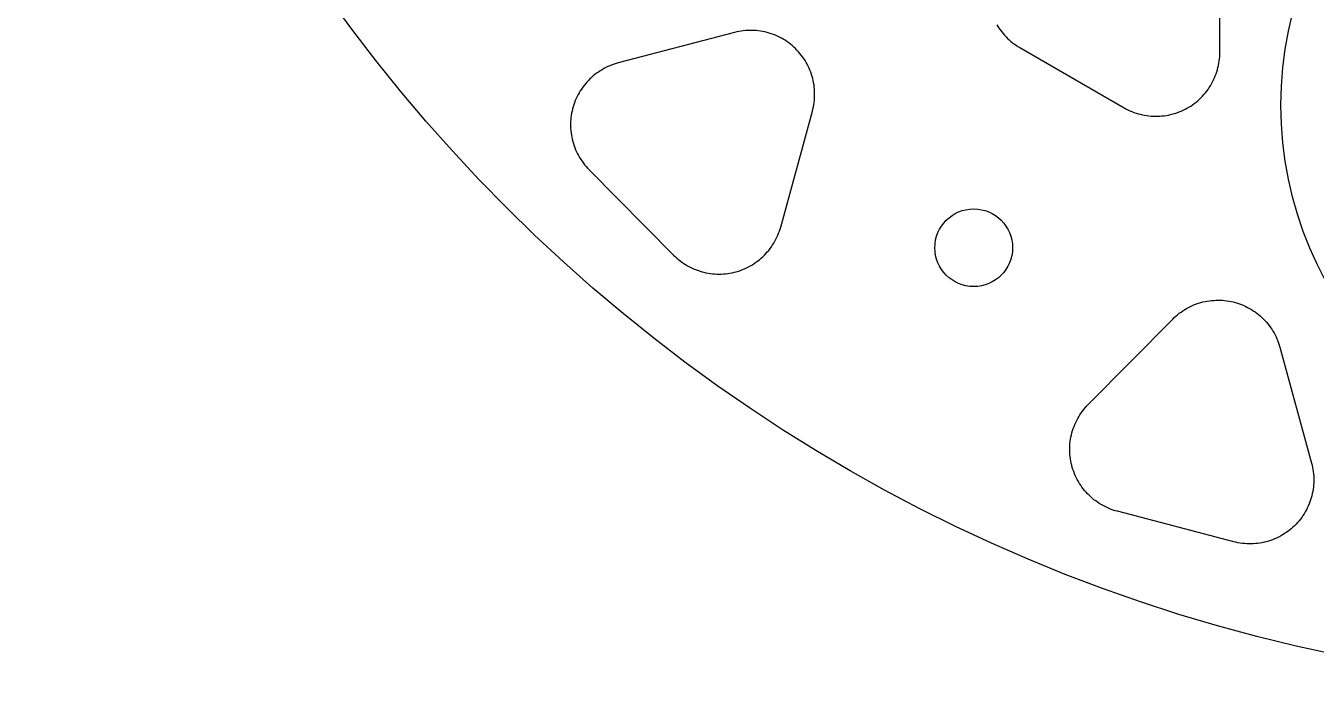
# Model space of a CAD drawing. Extents: x -4303 to -3459, y 4203 to 4583.
# Drawn here: x -4303.4 to -4154, y 4202.6 to 4279.3 of the extents above; entities that cross this region are included whole.
import ezdxf

# ---------------------------------------------------------------- set-up
doc = ezdxf.new("R2010")
doc.units = 0
doc.layers.add('DEFAULT', color=7, linetype='CONTINUOUS')

msp = doc.modelspace()

# ---------------------------------------------------------------- linework, layer by layer
at = {"layer": 'DEFAULT'}
for p, q in [((-4165.15, 4276.26), (-4165.15, 4290.18)), ((-4219.83, 4278.81), (-4220.08, 4278.79)), ((-4219.57, 4278.81), (-4219.83, 4278.81)), ((-4219.32, 4278.81), (-4219.57, 4278.81)), ((-4219.07, 4278.81), (-4219.32, 4278.81)), ((-4218.81, 4278.79), (-4219.07, 4278.81)), ((-4190.97, 4279.47), (-4190.84, 4279.25)), ((-4190.84, 4279.25), (-4190.7, 4279.04)), ((-4190.7, 4279.04), (-4190.55, 4278.83)), ((-4190.55, 4278.83), (-4190.4, 4278.63)), ((-4221.33, 4278.57), (-4234.8, 4275.04)), ((-4221.08, 4278.63), (-4221.33, 4278.57)), ((-4220.84, 4278.69), (-4221.08, 4278.63)), ((-4220.58, 4278.73), (-4220.84, 4278.69)), ((-4220.33, 4278.76), (-4220.58, 4278.73)), ((-4220.08, 4278.79), (-4220.33, 4278.76)), ((-4218.56, 4278.76), (-4218.81, 4278.79)), ((-4218.31, 4278.73), (-4218.56, 4278.76)), ((-4218.06, 4278.68), (-4218.31, 4278.73)), ((-4217.81, 4278.63), (-4218.06, 4278.68)), ((-4217.56, 4278.57), (-4217.81, 4278.63)), ((-4217.32, 4278.5), (-4217.56, 4278.57)), ((-4217.08, 4278.42), (-4217.32, 4278.5)), ((-4216.84, 4278.34), (-4217.08, 4278.42)), ((-4216.6, 4278.24), (-4216.84, 4278.34)), ((-4216.37, 4278.14), (-4216.6, 4278.24)), ((-4216.14, 4278.03), (-4216.37, 4278.14)), ((-4215.91, 4277.91), (-4216.14, 4278.03)), ((-4215.69, 4277.79), (-4215.91, 4277.91)), ((-4215.48, 4277.66), (-4215.69, 4277.79)), ((-4215.27, 4277.52), (-4215.48, 4277.66)), ((-4215.06, 4277.37), (-4215.27, 4277.52)), ((-4214.86, 4277.21), (-4215.06, 4277.37)), ((-4190.4, 4278.63), (-4190.24, 4278.44)), ((-4190.24, 4278.44), (-4190.07, 4278.25)), ((-4190.07, 4278.25), (-4189.9, 4278.06)), ((-4189.9, 4278.06), (-4189.72, 4277.88)), ((-4189.72, 4277.88), (-4189.53, 4277.71)), ((-4189.53, 4277.71), (-4189.34, 4277.54)), ((-4189.34, 4277.54), (-4189.14, 4277.38)), ((-4189.14, 4277.38), (-4188.94, 4277.23)), ((-4214.66, 4277.05), (-4214.86, 4277.21)), ((-4214.47, 4276.88), (-4214.66, 4277.05)), ((-4214.29, 4276.71), (-4214.47, 4276.88)), ((-4214.11, 4276.53), (-4214.29, 4276.71)), ((-4213.93, 4276.34), (-4214.11, 4276.53)), ((-4213.77, 4276.15), (-4213.93, 4276.34)), ((-4213.61, 4275.95), (-4213.77, 4276.15)), ((-4213.46, 4275.75), (-4213.61, 4275.95)), ((-4188.94, 4277.23), (-4188.73, 4277.09)), ((-4188.73, 4277.09), (-4188.52, 4276.95)), ((-4188.52, 4276.95), (-4188.3, 4276.82)), ((-4188.3, 4276.82), (-4176.24, 4269.86)), ((-4165.16, 4275.75), (-4165.15, 4276.01)), ((-4165.15, 4276.01), (-4165.15, 4276.26)), ((-4236.45, 4274.39), (-4236.67, 4274.26)), ((-4236.22, 4274.51), (-4236.45, 4274.39)), ((-4235.99, 4274.62), (-4236.22, 4274.51)), ((-4235.76, 4274.72), (-4235.99, 4274.62)), ((-4235.52, 4274.81), (-4235.76, 4274.72)), ((-4235.28, 4274.9), (-4235.52, 4274.81)), ((-4235.04, 4274.97), (-4235.28, 4274.9)), ((-4234.8, 4275.04), (-4235.04, 4274.97)), ((-4213.31, 4275.54), (-4213.46, 4275.75)), ((-4213.17, 4275.33), (-4213.31, 4275.54)), ((-4213.04, 4275.11), (-4213.17, 4275.33)), ((-4212.92, 4274.89), (-4213.04, 4275.11)), ((-4212.81, 4274.66), (-4212.92, 4274.89)), ((-4212.7, 4274.43), (-4212.81, 4274.66)), ((-4212.6, 4274.2), (-4212.7, 4274.43)), ((-4165.42, 4274.26), (-4165.36, 4274.5)), ((-4165.36, 4274.5), (-4165.3, 4274.75)), ((-4165.3, 4274.75), (-4165.25, 4275)), ((-4165.25, 4275), (-4165.22, 4275.25)), ((-4165.22, 4275.25), (-4165.19, 4275.5)), ((-4165.19, 4275.5), (-4165.16, 4275.75)), ((-4238.26, 4273.01), (-4238.43, 4272.82)), ((-4238.08, 4273.19), (-4238.26, 4273.01)), ((-4237.89, 4273.36), (-4238.08, 4273.19)), ((-4237.7, 4273.53), (-4237.89, 4273.36)), ((-4237.51, 4273.69), (-4237.7, 4273.53)), ((-4237.3, 4273.85), (-4237.51, 4273.69)), ((-4237.1, 4273.99), (-4237.3, 4273.85)), ((-4236.88, 4274.13), (-4237.1, 4273.99)), ((-4236.67, 4274.26), (-4236.88, 4274.13)), ((-4212.51, 4273.96), (-4212.6, 4274.2)), ((-4212.42, 4273.72), (-4212.51, 4273.96)), ((-4212.35, 4273.48), (-4212.42, 4273.72)), ((-4212.28, 4273.23), (-4212.35, 4273.48)), ((-4212.22, 4272.99), (-4212.28, 4273.23)), ((-4212.18, 4272.74), (-4212.22, 4272.99)), ((-4166.11, 4272.62), (-4165.98, 4272.84)), ((-4165.98, 4272.84), (-4165.87, 4273.07)), ((-4165.87, 4273.07), (-4165.76, 4273.3)), ((-4165.76, 4273.3), (-4165.67, 4273.53)), ((-4165.67, 4273.53), (-4165.58, 4273.77)), ((-4165.58, 4273.77), (-4165.5, 4274.01)), ((-4165.5, 4274.01), (-4165.42, 4274.26)), ((-4239.45, 4271.37), (-4239.56, 4271.14)), ((-4239.32, 4271.59), (-4239.45, 4271.37)), ((-4239.19, 4271.81), (-4239.32, 4271.59)), ((-4239.05, 4272.02), (-4239.19, 4271.81)), ((-4238.91, 4272.23), (-4239.05, 4272.02)), ((-4238.76, 4272.43), (-4238.91, 4272.23)), ((-4238.6, 4272.63), (-4238.76, 4272.43)), ((-4238.43, 4272.82), (-4238.6, 4272.63)), ((-4212.13, 4272.49), (-4212.18, 4272.74)), ((-4212.1, 4272.23), (-4212.13, 4272.49)), ((-4212.08, 4271.98), (-4212.1, 4272.23)), ((-4212.06, 4271.73), (-4212.08, 4271.98)), ((-4212.06, 4271.47), (-4212.06, 4271.73)), ((-4212.06, 4271.22), (-4212.06, 4271.47)), ((-4167.16, 4271.19), (-4166.99, 4271.38)), ((-4166.99, 4271.38), (-4166.82, 4271.57)), ((-4166.82, 4271.57), (-4166.66, 4271.77)), ((-4166.66, 4271.77), (-4166.51, 4271.98)), ((-4166.51, 4271.98), (-4166.37, 4272.19)), ((-4166.37, 4272.19), (-4166.23, 4272.4)), ((-4166.23, 4272.4), (-4166.11, 4272.62)), ((-4240.02, 4269.96), (-4240.09, 4269.72)), ((-4239.95, 4270.2), (-4240.02, 4269.96)), ((-4239.86, 4270.44), (-4239.95, 4270.2)), ((-4239.77, 4270.68), (-4239.86, 4270.44)), ((-4239.67, 4270.91), (-4239.77, 4270.68)), ((-4239.56, 4271.14), (-4239.67, 4270.91)), ((-4212.26, 4269.71), (-4212.2, 4269.96)), ((-4212.2, 4269.96), (-4212.16, 4270.21)), ((-4212.16, 4270.21), (-4212.12, 4270.46)), ((-4212.12, 4270.46), (-4212.09, 4270.71)), ((-4212.09, 4270.71), (-4212.07, 4270.97)), ((-4212.07, 4270.97), (-4212.06, 4271.22)), ((-4176.24, 4269.86), (-4176.02, 4269.73)), ((-4168.96, 4269.79), (-4168.74, 4269.92)), ((-4168.74, 4269.92), (-4168.52, 4270.05)), ((-4168.52, 4270.05), (-4168.31, 4270.2)), ((-4168.31, 4270.2), (-4168.1, 4270.35)), ((-4168.1, 4270.35), (-4167.9, 4270.5)), ((-4167.9, 4270.5), (-4167.71, 4270.66)), ((-4167.71, 4270.66), (-4167.52, 4270.83)), ((-4167.52, 4270.83), (-4167.34, 4271.01)), ((-4167.34, 4271.01), (-4167.16, 4271.19)), ((-4240.3, 4268.47), (-4240.31, 4268.21)), ((-4240.27, 4268.72), (-4240.3, 4268.47)), ((-4240.24, 4268.97), (-4240.27, 4268.72)), ((-4240.2, 4269.22), (-4240.24, 4268.97)), ((-4240.15, 4269.47), (-4240.2, 4269.22)), ((-4240.09, 4269.72), (-4240.15, 4269.47)), ((-4215.99, 4256.04), (-4212.32, 4269.47)), ((-4212.32, 4269.47), (-4212.26, 4269.71)), ((-4176.02, 4269.73), (-4175.79, 4269.62)), ((-4175.79, 4269.62), (-4175.56, 4269.51)), ((-4175.56, 4269.51), (-4175.33, 4269.41)), ((-4175.33, 4269.41), (-4175.09, 4269.32)), ((-4175.09, 4269.32), (-4174.85, 4269.24)), ((-4174.85, 4269.24), (-4174.61, 4269.16)), ((-4174.61, 4269.16), (-4174.37, 4269.09)), ((-4174.37, 4269.09), (-4174.12, 4269.03)), ((-4174.12, 4269.03), (-4173.87, 4268.98)), ((-4173.87, 4268.98), (-4173.62, 4268.94)), ((-4173.62, 4268.94), (-4173.37, 4268.91)), ((-4173.37, 4268.91), (-4173.11, 4268.89)), ((-4173.11, 4268.89), (-4172.86, 4268.87)), ((-4172.86, 4268.87), (-4172.61, 4268.87)), ((-4172.61, 4268.87), (-4172.35, 4268.87)), ((-4172.35, 4268.87), (-4172.1, 4268.88)), ((-4172.1, 4268.88), (-4171.85, 4268.9)), ((-4171.85, 4268.9), (-4171.59, 4268.93)), ((-4171.59, 4268.93), (-4171.34, 4268.96)), ((-4171.34, 4268.96), (-4171.09, 4269.01)), ((-4171.09, 4269.01), (-4170.84, 4269.06)), ((-4170.84, 4269.06), (-4170.6, 4269.13)), ((-4170.6, 4269.13), (-4170.35, 4269.2)), ((-4170.35, 4269.2), (-4170.11, 4269.28)), ((-4170.11, 4269.28), (-4169.87, 4269.36)), ((-4169.87, 4269.36), (-4169.64, 4269.46)), ((-4169.64, 4269.46), (-4169.41, 4269.56)), ((-4169.41, 4269.56), (-4169.18, 4269.67)), ((-4169.18, 4269.67), (-4168.96, 4269.79)), ((-4240.31, 4268.21), (-4240.32, 4267.96)), ((-4240.32, 4267.96), (-4240.32, 4267.7)), ((-4240.32, 4267.7), (-4240.31, 4267.45)), ((-4240.31, 4267.45), (-4240.29, 4267.2)), ((-4240.29, 4267.2), (-4240.26, 4266.94)), ((-4240.26, 4266.94), (-4240.22, 4266.69)), ((-4240.22, 4266.69), (-4240.18, 4266.44)), ((-4240.18, 4266.44), (-4240.12, 4266.2)), ((-4240.12, 4266.2), (-4240.06, 4265.95)), ((-4240.06, 4265.95), (-4239.99, 4265.71)), ((-4239.99, 4265.71), (-4239.91, 4265.46)), ((-4239.91, 4265.46), (-4239.82, 4265.23)), ((-4239.82, 4265.23), (-4239.73, 4264.99)), ((-4239.73, 4264.99), (-4239.62, 4264.76)), ((-4239.62, 4264.76), (-4239.51, 4264.53)), ((-4239.51, 4264.53), (-4239.39, 4264.31)), ((-4239.39, 4264.31), (-4239.27, 4264.09)), ((-4239.27, 4264.09), (-4239.13, 4263.87)), ((-4239.13, 4263.87), (-4238.99, 4263.66)), ((-4238.99, 4263.66), (-4238.84, 4263.45)), ((-4238.84, 4263.45), (-4238.69, 4263.25)), ((-4238.69, 4263.25), (-4238.52, 4263.06)), ((-4238.52, 4263.06), (-4238.35, 4262.87)), ((-4238.35, 4262.87), (-4238.18, 4262.68)), ((-4238.18, 4262.68), (-4228.39, 4252.79)), ((-4216.43, 4254.85), (-4216.33, 4255.08)), ((-4216.33, 4255.08), (-4216.23, 4255.31)), ((-4216.23, 4255.31), (-4216.14, 4255.55)), ((-4216.14, 4255.55), (-4216.07, 4255.79)), ((-4216.07, 4255.79), (-4215.99, 4256.04)), ((-4217.37, 4253.34), (-4217.22, 4253.54)), ((-4217.22, 4253.54), (-4217.07, 4253.75)), ((-4217.07, 4253.75), (-4216.93, 4253.96)), ((-4216.93, 4253.96), (-4216.79, 4254.18)), ((-4216.79, 4254.18), (-4216.66, 4254.4)), ((-4216.66, 4254.4), (-4216.54, 4254.62)), ((-4216.54, 4254.62), (-4216.43, 4254.85)), ((-4228.39, 4252.79), (-4228.21, 4252.61)), ((-4228.21, 4252.61), (-4228.02, 4252.44)), ((-4228.02, 4252.44), (-4227.82, 4252.27)), ((-4227.82, 4252.27), (-4227.63, 4252.12)), ((-4227.63, 4252.12), (-4227.42, 4251.97)), ((-4227.42, 4251.97), (-4227.21, 4251.82)), ((-4219.06, 4251.81), (-4218.85, 4251.96)), ((-4218.85, 4251.96), (-4218.64, 4252.11)), ((-4218.64, 4252.11), (-4218.45, 4252.26)), ((-4218.45, 4252.26), (-4218.25, 4252.43)), ((-4218.25, 4252.43), (-4218.06, 4252.6)), ((-4218.06, 4252.6), (-4217.88, 4252.78)), ((-4217.88, 4252.78), (-4217.71, 4252.96)), ((-4217.71, 4252.96), (-4217.54, 4253.15)), ((-4217.54, 4253.15), (-4217.37, 4253.34)), ((-4227.21, 4251.82), (-4227, 4251.69)), ((-4227, 4251.69), (-4226.78, 4251.56)), ((-4226.78, 4251.56), (-4226.56, 4251.43)), ((-4226.56, 4251.43), (-4226.33, 4251.32)), ((-4226.33, 4251.32), (-4226.1, 4251.21)), ((-4226.1, 4251.21), (-4225.86, 4251.12)), ((-4225.86, 4251.12), (-4225.63, 4251.03)), ((-4225.63, 4251.03), (-4225.39, 4250.95)), ((-4225.39, 4250.95), (-4225.14, 4250.87)), ((-4225.14, 4250.87), (-4224.9, 4250.81)), ((-4224.9, 4250.81), (-4224.65, 4250.75)), ((-4224.65, 4250.75), (-4224.4, 4250.7)), ((-4224.4, 4250.7), (-4224.15, 4250.66)), ((-4224.15, 4250.66), (-4223.9, 4250.63)), ((-4223.9, 4250.63), (-4223.64, 4250.61)), ((-4223.64, 4250.61), (-4223.39, 4250.6)), ((-4223.39, 4250.6), (-4223.14, 4250.59)), ((-4223.14, 4250.59), (-4222.88, 4250.6)), ((-4222.88, 4250.6), (-4222.63, 4250.61)), ((-4222.63, 4250.61), (-4222.38, 4250.63)), ((-4222.38, 4250.63), (-4222.12, 4250.66)), ((-4222.12, 4250.66), (-4221.87, 4250.7)), ((-4221.87, 4250.7), (-4221.62, 4250.75)), ((-4221.62, 4250.75), (-4221.38, 4250.8)), ((-4221.38, 4250.8), (-4221.13, 4250.87)), ((-4221.13, 4250.87), (-4220.89, 4250.94)), ((-4220.89, 4250.94), (-4220.65, 4251.02)), ((-4220.65, 4251.02), (-4220.41, 4251.11)), ((-4220.41, 4251.11), (-4220.17, 4251.21)), ((-4220.17, 4251.21), (-4219.94, 4251.31)), ((-4219.94, 4251.31), (-4219.72, 4251.43)), ((-4219.72, 4251.43), (-4219.49, 4251.55)), ((-4219.49, 4251.55), (-4219.27, 4251.68)), ((-4219.27, 4251.68), (-4219.06, 4251.81)), ((-4166.86, 4247.41), (-4166.61, 4247.46)), ((-4166.61, 4247.46), (-4166.36, 4247.5)), ((-4166.36, 4247.5), (-4166.11, 4247.53)), ((-4166.11, 4247.53), (-4165.85, 4247.55)), ((-4165.85, 4247.55), (-4165.6, 4247.57)), ((-4165.6, 4247.57), (-4165.35, 4247.57)), ((-4165.35, 4247.57), (-4165.09, 4247.57)), ((-4165.09, 4247.57), (-4164.84, 4247.56)), ((-4164.84, 4247.56), (-4164.59, 4247.53)), ((-4164.59, 4247.53), (-4164.33, 4247.5)), ((-4164.33, 4247.5), (-4164.08, 4247.47)), ((-4164.08, 4247.47), (-4163.83, 4247.42)), ((-4170.04, 4245.89), (-4169.84, 4246.05)), ((-4169.84, 4246.05), (-4169.63, 4246.2)), ((-4169.63, 4246.2), (-4169.42, 4246.34)), ((-4169.42, 4246.34), (-4169.21, 4246.48)), ((-4169.21, 4246.48), (-4168.99, 4246.61)), ((-4168.99, 4246.61), (-4168.77, 4246.73)), ((-4168.77, 4246.73), (-4168.54, 4246.84)), ((-4168.54, 4246.84), (-4168.31, 4246.95)), ((-4168.31, 4246.95), (-4168.07, 4247.05)), ((-4168.07, 4247.05), (-4167.84, 4247.14)), ((-4167.84, 4247.14), (-4167.6, 4247.22)), ((-4167.6, 4247.22), (-4167.35, 4247.29)), ((-4167.35, 4247.29), (-4167.11, 4247.36)), ((-4167.11, 4247.36), (-4166.86, 4247.41)), ((-4163.83, 4247.42), (-4163.59, 4247.36)), ((-4163.59, 4247.36), (-4163.34, 4247.3)), ((-4163.34, 4247.3), (-4163.1, 4247.22)), ((-4163.1, 4247.22), (-4162.86, 4247.14)), ((-4162.86, 4247.14), (-4162.62, 4247.05)), ((-4162.62, 4247.05), (-4162.38, 4246.96)), ((-4162.38, 4246.96), (-4162.15, 4246.85)), ((-4162.15, 4246.85), (-4161.93, 4246.74)), ((-4161.93, 4246.74), (-4161.7, 4246.62)), ((-4161.7, 4246.62), (-4161.48, 4246.49)), ((-4161.48, 4246.49), (-4161.27, 4246.35)), ((-4161.27, 4246.35), (-4161.06, 4246.21)), ((-4161.06, 4246.21), (-4160.86, 4246.06)), ((-4160.86, 4246.06), (-4160.66, 4245.9)), ((-4180.39, 4235.48), (-4170.6, 4245.38)), ((-4170.6, 4245.38), (-4170.42, 4245.56)), ((-4170.42, 4245.56), (-4170.23, 4245.73)), ((-4170.23, 4245.73), (-4170.04, 4245.89)), ((-4160.66, 4245.9), (-4160.46, 4245.74)), ((-4160.46, 4245.74), (-4160.27, 4245.57)), ((-4160.27, 4245.57), (-4160.09, 4245.39)), ((-4160.09, 4245.39), (-4159.92, 4245.21)), ((-4159.92, 4245.21), (-4159.75, 4245.02)), ((-4159.75, 4245.02), (-4159.58, 4244.82)), ((-4159.58, 4244.82), (-4159.43, 4244.62)), ((-4159.43, 4244.62), (-4159.28, 4244.42)), ((-4159.28, 4244.42), (-4159.14, 4244.21)), ((-4159.14, 4244.21), (-4159, 4243.99)), ((-4159, 4243.99), (-4158.87, 4243.77)), ((-4158.87, 4243.77), (-4158.76, 4243.55)), ((-4158.76, 4243.55), (-4158.64, 4243.32)), ((-4158.64, 4243.32), (-4158.54, 4243.09)), ((-4158.54, 4243.09), (-4158.44, 4242.85)), ((-4158.44, 4242.85), (-4158.36, 4242.61)), ((-4158.36, 4242.61), (-4158.28, 4242.37)), ((-4158.28, 4242.37), (-4158.2, 4242.13)), ((-4158.2, 4242.13), (-4154.53, 4228.7)), ((-4180.57, 4235.3), (-4180.39, 4235.48)), ((-4181.6, 4233.86), (-4181.48, 4234.08)), ((-4181.48, 4234.08), (-4181.34, 4234.3)), ((-4181.34, 4234.3), (-4181.2, 4234.51)), ((-4181.2, 4234.51), (-4181.05, 4234.71)), ((-4181.05, 4234.71), (-4180.9, 4234.91)), ((-4180.9, 4234.91), (-4180.73, 4235.11)), ((-4180.73, 4235.11), (-4180.57, 4235.3)), ((-4182.2, 4232.46), (-4182.12, 4232.7)), ((-4182.12, 4232.7), (-4182.03, 4232.94)), ((-4182.03, 4232.94), (-4181.94, 4233.18)), ((-4181.94, 4233.18), (-4181.83, 4233.41)), ((-4181.83, 4233.41), (-4181.72, 4233.64)), ((-4181.72, 4233.64), (-4181.6, 4233.86)), ((-4182.5, 4230.97), (-4182.47, 4231.22)), ((-4182.47, 4231.22), (-4182.43, 4231.47)), ((-4182.43, 4231.47), (-4182.39, 4231.72)), ((-4182.39, 4231.72), (-4182.33, 4231.97)), ((-4182.33, 4231.97), (-4182.27, 4232.22)), ((-4182.27, 4232.22), (-4182.2, 4232.46)), ((-4182.53, 4230.46), (-4182.52, 4230.72)), ((-4182.53, 4230.21), (-4182.53, 4230.46)), ((-4182.52, 4229.95), (-4182.53, 4230.21)), ((-4182.52, 4230.72), (-4182.5, 4230.97)), ((-4182.51, 4229.7), (-4182.52, 4229.95)), ((-4182.48, 4229.45), (-4182.51, 4229.7)), ((-4182.45, 4229.2), (-4182.48, 4229.45)), ((-4182.41, 4228.94), (-4182.45, 4229.2)), ((-4182.36, 4228.7), (-4182.41, 4228.94)), ((-4182.3, 4228.45), (-4182.36, 4228.7)), ((-4182.23, 4228.2), (-4182.3, 4228.45)), ((-4182.16, 4227.96), (-4182.23, 4228.2)), ((-4154.53, 4228.7), (-4154.47, 4228.45)), ((-4154.47, 4228.45), (-4154.41, 4228.21)), ((-4154.41, 4228.21), (-4154.37, 4227.96)), ((-4182.07, 4227.72), (-4182.16, 4227.96)), ((-4181.98, 4227.48), (-4182.07, 4227.72)), ((-4181.88, 4227.25), (-4181.98, 4227.48)), ((-4181.77, 4227.02), (-4181.88, 4227.25)), ((-4181.66, 4226.8), (-4181.77, 4227.02)), ((-4181.53, 4226.57), (-4181.66, 4226.8)), ((-4181.4, 4226.36), (-4181.53, 4226.57)), ((-4154.37, 4227.96), (-4154.33, 4227.7)), ((-4154.33, 4227.7), (-4154.3, 4227.45)), ((-4154.3, 4227.45), (-4154.28, 4227.2)), ((-4154.28, 4227.2), (-4154.27, 4226.95)), ((-4154.27, 4226.95), (-4154.27, 4226.69)), ((-4154.27, 4226.69), (-4154.27, 4226.44)), ((-4181.26, 4226.14), (-4181.4, 4226.36)), ((-4181.12, 4225.93), (-4181.26, 4226.14)), ((-4180.97, 4225.73), (-4181.12, 4225.93)), ((-4180.81, 4225.53), (-4180.97, 4225.73)), ((-4180.64, 4225.34), (-4180.81, 4225.53)), ((-4180.47, 4225.16), (-4180.64, 4225.34)), ((-4180.29, 4224.98), (-4180.47, 4225.16)), ((-4154.44, 4225.18), (-4154.49, 4224.93)), ((-4154.39, 4225.43), (-4154.44, 4225.18)), ((-4154.35, 4225.68), (-4154.39, 4225.43)), ((-4154.31, 4225.93), (-4154.35, 4225.68)), ((-4154.29, 4226.18), (-4154.31, 4225.93)), ((-4154.27, 4226.44), (-4154.29, 4226.18)), ((-4180.1, 4224.8), (-4180.29, 4224.98)), ((-4179.91, 4224.63), (-4180.1, 4224.8)), ((-4179.72, 4224.47), (-4179.91, 4224.63)), ((-4179.51, 4224.32), (-4179.72, 4224.47)), ((-4179.31, 4224.17), (-4179.51, 4224.32)), ((-4179.1, 4224.03), (-4179.31, 4224.17)), ((-4178.88, 4223.9), (-4179.1, 4224.03)), ((-4178.66, 4223.78), (-4178.88, 4223.9)), ((-4178.43, 4223.66), (-4178.66, 4223.78)), ((-4178.2, 4223.55), (-4178.43, 4223.66)), ((-4177.97, 4223.45), (-4178.2, 4223.55)), ((-4154.91, 4223.73), (-4155.02, 4223.5)), ((-4154.81, 4223.97), (-4154.91, 4223.73)), ((-4154.72, 4224.2), (-4154.81, 4223.97)), ((-4154.64, 4224.44), (-4154.72, 4224.2)), ((-4154.56, 4224.69), (-4154.64, 4224.44)), ((-4154.49, 4224.93), (-4154.56, 4224.69)), ((-4177.73, 4223.35), (-4177.97, 4223.45)), ((-4177.49, 4223.27), (-4177.73, 4223.35)), ((-4177.25, 4223.19), (-4177.49, 4223.27)), ((-4177.01, 4223.12), (-4177.25, 4223.19)), ((-4163.54, 4219.59), (-4177.01, 4223.12)), ((-4155.82, 4222.21), (-4155.98, 4222.01)), ((-4155.67, 4222.42), (-4155.82, 4222.21)), ((-4155.52, 4222.62), (-4155.67, 4222.42)), ((-4155.39, 4222.84), (-4155.52, 4222.62)), ((-4155.25, 4223.05), (-4155.39, 4222.84)), ((-4155.13, 4223.28), (-4155.25, 4223.05)), ((-4155.02, 4223.5), (-4155.13, 4223.28)), ((-4157.48, 4220.65), (-4157.69, 4220.51)), ((-4157.27, 4220.8), (-4157.48, 4220.65)), ((-4157.07, 4220.95), (-4157.27, 4220.8)), ((-4156.87, 4221.11), (-4157.07, 4220.95)), ((-4156.68, 4221.28), (-4156.87, 4221.11)), ((-4156.5, 4221.45), (-4156.68, 4221.28)), ((-4156.32, 4221.64), (-4156.5, 4221.45)), ((-4156.15, 4221.82), (-4156.32, 4221.64)), ((-4155.98, 4222.01), (-4156.15, 4221.82)), ((-4163.29, 4219.53), (-4163.54, 4219.59)), ((-4163.05, 4219.48), (-4163.29, 4219.53)), ((-4162.8, 4219.44), (-4163.05, 4219.48)), ((-4162.54, 4219.4), (-4162.8, 4219.44)), ((-4162.29, 4219.38), (-4162.54, 4219.4)), ((-4162.04, 4219.36), (-4162.29, 4219.38)), ((-4161.78, 4219.35), (-4162.04, 4219.36)), ((-4161.53, 4219.35), (-4161.78, 4219.35)), ((-4161.28, 4219.36), (-4161.53, 4219.35)), ((-4161.02, 4219.38), (-4161.28, 4219.36)), ((-4160.77, 4219.4), (-4161.02, 4219.38)), ((-4160.52, 4219.44), (-4160.77, 4219.4)), ((-4160.27, 4219.48), (-4160.52, 4219.44)), ((-4160.02, 4219.53), (-4160.27, 4219.48)), ((-4159.77, 4219.6), (-4160.02, 4219.53)), ((-4159.53, 4219.66), (-4159.77, 4219.6)), ((-4159.29, 4219.74), (-4159.53, 4219.66)), ((-4159.05, 4219.83), (-4159.29, 4219.74)), ((-4158.81, 4219.92), (-4159.05, 4219.83)), ((-4158.58, 4220.02), (-4158.81, 4219.92)), ((-4158.35, 4220.13), (-4158.58, 4220.02)), ((-4158.13, 4220.25), (-4158.35, 4220.13)), ((-4157.9, 4220.38), (-4158.13, 4220.25)), ((-4157.69, 4220.51), (-4157.9, 4220.38))]:
    msp.add_line(p, q, dxfattribs=at)
for centre, radius in [((-4113.39, 4392.64), 190), ((-4115.57, 4270.15), 42.5), ((-4193.64, 4253.64), 4.5)]:
    msp.add_circle(centre, radius, dxfattribs=at)

doc.saveas('drawing.dxf')
